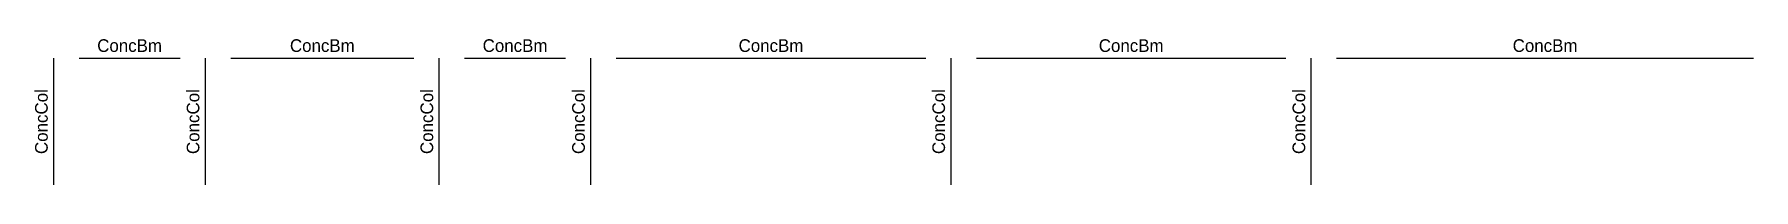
# Model space of a CAD drawing. Extents: x -38 to 2998, y -195 to 11529.
# Drawn here: x 906 to 1722, y 2208 to 2277 of the extents above; entities that cross this region are included whole.
import ezdxf
from ezdxf.enums import TextEntityAlignment as Align

# ---------------------------------------------------------------- set-up
doc = ezdxf.new("R2010")
doc.units = 0
doc.header["$MEASUREMENT"] = 0
doc.layers.add('CENTERLINES', color=7, linetype='CONTINUOUS')
doc.layers.add('TEXT', color=5, linetype='CONTINUOUS')

msp = doc.modelspace()

# ---------------------------------------------------------------- linework, layer by layer
at = {"layer": 'CENTERLINES', "color": 0, "linetype": 'CONTINUOUS'}
for p, q in [((915, 2208), (915, 2268)), ((927, 2268), (975, 2268)), ((987, 2208), (987, 2268)), ((999, 2268), (1086, 2268)), ((1098, 2208), (1098, 2268)), ((1110, 2268), (1158, 2268)), ((1170, 2208), (1170, 2268)), ((1182, 2268), (1329, 2268)), ((1341, 2208), (1341, 2268)), ((1353, 2268), (1500, 2268)), ((1512, 2208), (1512, 2268)), ((1524, 2268), (1722, 2268))]:
    msp.add_line(p, q, dxfattribs=at)

# ---------------------------------------------------------------- texts
at = {"layer": 'TEXT', "color": 0}
for p in [(951, 2274), (1042.5, 2274), (1134, 2274), (1255.5, 2274), (1426.5, 2274), (1623, 2274)]:
    msp.add_text('ConcBm', height=6, dxfattribs=at).set_placement(p, align=Align.MIDDLE)
for p in [(909, 2238), (981, 2238), (1092, 2238), (1164, 2238), (1335, 2238), (1506, 2238)]:
    msp.add_text('ConcCol', height=6, rotation=90, dxfattribs=at).set_placement(p, align=Align.MIDDLE)

doc.saveas('drawing.dxf')
